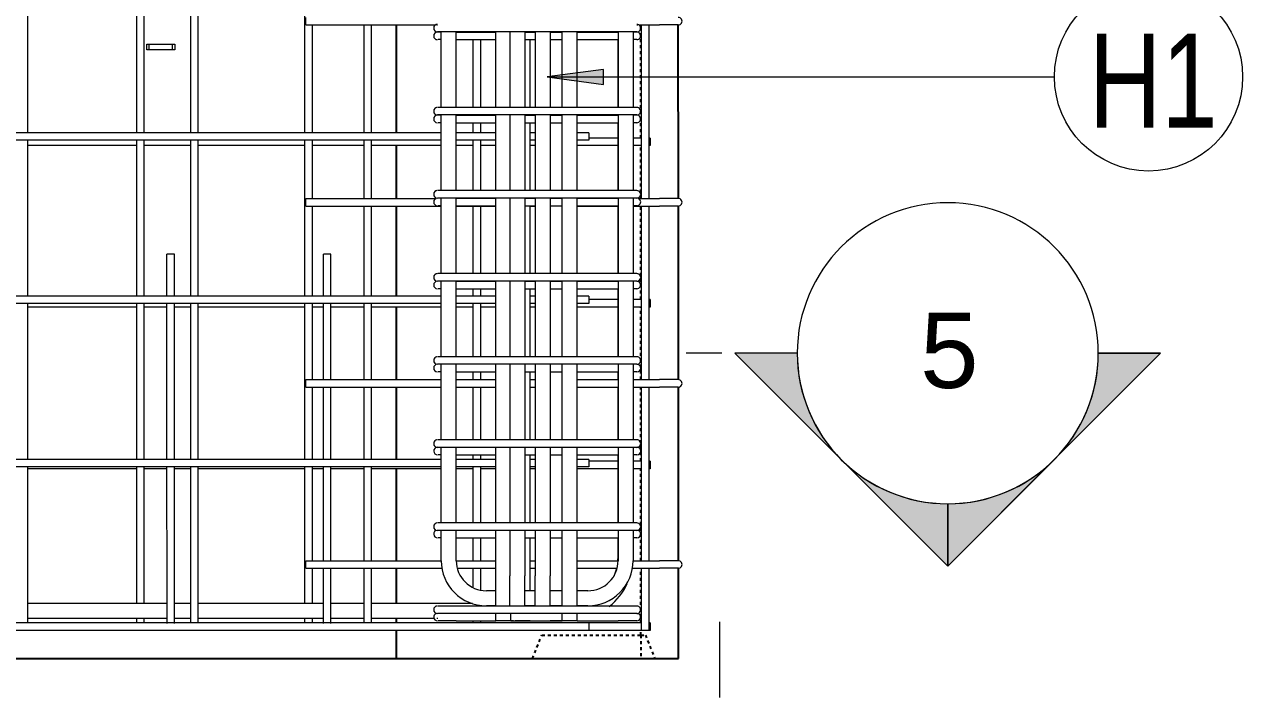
# Model space of a CAD drawing. Header units: millimetres. Extents: x -12508 to 11584, y -2169 to 13538.
# Drawn here: x -9081 to -7786, y -1437 to -721 of the extents above; entities that cross this region are included whole.
import ezdxf

# ---------------------------------------------------------------- set-up
doc = ezdxf.new("R2010")
doc.units = ezdxf.units.MM
doc.linetypes.add('Dash', pattern=[6.36, 3.18, -3.18])
for name, color, linetype, lineweight in [('A-GENM', 13, 'Continuous', 18), ('A-WALL', 113, 'Continuous', 25), ('A-WALL-HDLN', 110, 'Dash', 25), ('G-ANNO-SYMB', 111, 'Continuous', 9), ('S-COLS', 52, 'Continuous', 18), ('S-RBAR', 171, 'Continuous', 18), ('S-RBAR-IDEN', 171, 'Continuous', 9)]:
    doc.layers.add(name, color=color, linetype=linetype, lineweight=lineweight)
doc.styles.add('Arial', font='arial.ttf', dxfattribs={"height": 80})
doc.styles.add('Nirmala UI Semilight', font='NirmalaS.ttf', dxfattribs={"width": 0.8, "height": 100})

# ---------------------------------------------------------------- blocks, each defined once
blk = doc.blocks.new('RR spread anchor face based - RR-SA-1_4-160-V2-Elevation Front 1')
at = {"layer": 'A-GENM'}
for p, q in [((-8950.6, 627.8), (-8948.1, 627.8)), ((-8950.6, 621.8), (-8950.6, 627.8)), ((-8948.1, 621.8), (-8950.6, 621.8)), ((-8948.1, 627.8), (-8923.1, 627.8)), ((-8948.1, 621.8), (-8948.1, 627.8)), ((-8923.1, 621.8), (-8948.1, 621.8)), ((-8923.1, 627.8), (-8920.6, 627.8)), ((-8923.1, 621.8), (-8923.1, 627.8)), ((-8920.6, 621.8), (-8923.1, 621.8)), ((-8920.6, 627.8), (-8920.6, 621.8))]:
    blk.add_line(p, q, dxfattribs=at)
blk = doc.blocks.new('Detail View - M_Section Head - Filled SHOP DWG-1002450-Elevation Front 1')
at = {"layer": 'G-ANNO-SYMB'}
h = blk.add_hatch(color=256, dxfattribs=at)
edge = h.paths.add_edge_path()
edge.add_line((-8325.5, 3729.4), (-8259.2, 3729.4))
edge.add_arc((-8099.2, 3729.4), 160, 180, 225)
edge.add_line((-8212.4, 3616.3), (-8325.5, 3729.4))
h = blk.add_hatch(color=256, dxfattribs=at)
edge = h.paths.add_edge_path()
edge.add_line((-7873, 3729.4), (-7986.1, 3616.3))
edge.add_arc((-8099.2, 3729.4), 160, 315, 360)
edge.add_line((-7939.2, 3729.4), (-7873, 3729.4))
h = blk.add_hatch(color=256, dxfattribs=at)
edge = h.paths.add_edge_path()
edge.add_line((-8099.2, 3503.1), (-8212.4, 3616.3))
edge.add_arc((-8099.2, 3729.4), 160, 225, 270)
edge.add_line((-8099.2, 3569.4), (-8099.2, 3503.1))
h = blk.add_hatch(color=256, dxfattribs=at)
edge = h.paths.add_edge_path()
edge.add_line((-8099.2, 3503.1), (-8099.2, 3569.4))
edge.add_arc((-8099.2, 3729.4), 160, 270, 315)
edge.add_line((-7986.1, 3616.3), (-8099.2, 3503.1))
for p, q in [((-8099.2, 3503.1), (-8325.5, 3729.4)), ((-8259.2, 3729.4), (-8325.5, 3729.4)), ((-8325.5, 3729.4), (-8212.4, 3616.3)), ((-8259.2, 3729.4), (-8325.5, 3729.4)), ((-8099.2, 3503.1), (-7873, 3729.4)), ((-7986.1, 3616.3), (-7873, 3729.4)), ((-7939.2, 3729.4), (-7873, 3729.4)), ((-7873, 3729.4), (-7939.2, 3729.4)), ((-8212.4, 3616.3), (-8099.2, 3503.1)), ((-8099.2, 3503.1), (-7986.1, 3616.3)), ((-8099.2, 3569.4), (-8099.2, 3503.1)), ((-8099.2, 3503.1), (-8099.2, 3569.4))]:
    blk.add_line(p, q, dxfattribs=at)
for start, end in [(360, 180), (180, 360), (180, 225), (315, 0), (225, 270), (270, 315)]:
    blk.add_arc((-8099.2, 3729.4), 160, start, end, dxfattribs=at)
blk = doc.blocks.new('M_Rebar Tag_rfa MARK - ARROW-794226-Elevation Front 1')
at = {"layer": 'S-RBAR-IDEN'}
blk.add_circle((-7744.2, 3994.2), 100, dxfattribs=at)

msp = doc.modelspace()

# ---------------------------------------------------------------- hatches: boundary and pattern name
at = {"layer": 'S-RBAR-IDEN'}
msp.add_hatch(color=256, dxfattribs=at).paths.add_polyline_path([(-8525.02639, -776.97467), (-8465.02639, -784.87382), (-8465.02639, -769.07552)])

# ---------------------------------------------------------------- linework, layer by layer
at = {"layer": 'A-WALL'}
for p, q in [((-8685.5861, -721.65923), (-8685.5849, -836.22581)), ((-8385.56846, -906.15574), (-8385.57038, -721.65599)), ((-8685.58476, -849.88361), (-8685.58417, -906.15877)), ((-8685.58409, -914.15923), (-8685.58309, -1009.87013)), ((-8385.56645, -1098.65574), (-8385.56837, -914.15599)), ((-8685.58296, -1021.64223), (-8685.58216, -1098.65877)), ((-8685.58208, -1106.65923), (-8685.58127, -1183.51445)), ((-8385.56443, -1291.15574), (-8385.56636, -1106.65599)), ((-8685.58117, -1193.40085), (-8685.58015, -1291.15877)), ((-8685.58006, -1299.15923), (-8685.57967, -1336.65893)), ((-8385.56335, -1395.15441), (-8385.56435, -1299.15599)), ((-8685.57951, -1352.65931), (-8685.57946, -1357.15877)), ((-8685.57938, -1365.15947), (-8685.57906, -1395.15755)), ((-9845.56536, -1395.17072), (-8685.57906, -1395.1586)), ((-8685.57906, -1395.15755), (-8685.58138, -1395.1586)), ((-8685.57906, -1395.15755), (-8385.56335, -1395.15441))]:
    msp.add_line(p, q, dxfattribs=at)
at = {"layer": 'A-WALL-HDLN'}
for p, q in [((-8425.57114, -841.88089), (-8425.5724, -721.65651)), ((-8425.57047, -906.15606), (-8425.57106, -849.88089)), ((-8425.56935, -1013.63951), (-8425.57039, -914.15651)), ((-8425.56846, -1098.65606), (-8425.56926, -1021.63951)), ((-8425.56755, -1185.39813), (-8425.56837, -1106.65651)), ((-8425.56645, -1291.15606), (-8425.56747, -1193.39813)), ((-8425.56576, -1357.15675), (-8425.56636, -1299.15651)), ((-8540.5454, -1395.10642), (-8530.56592, -1370.15698)), ((-8530.56592, -1370.15698), (-8425.56562, -1370.15588)), ((-8425.56594, -1370.15602), (-8425.56579, -1395.10522)), ((-8425.56562, -1370.15588), (-8425.56567, -1365.15675)), ((-8425.51615, -1370.15656), (-8420.56744, -1370.15652)), ((-8420.56744, -1370.15652), (-8410.58776, -1395.10506))]:
    msp.add_line(p, q, dxfattribs=at)
at = {"layer": 'G-ANNO-SYMB'}
for p, q in [((-8339.24171, -1070.60102), (-8377.26073, -1070.60102)), ((-8341.94215, -1356.07008), (-8341.94215, -1436.64516))]:
    msp.add_line(p, q, dxfattribs=at)
at = {"layer": 'S-COLS'}
for p, q in [((-8385.56846, -906.15574), (-8385.57038, -721.65599)), ((-8385.56645, -1098.65574), (-8385.56837, -914.15599)), ((-8385.56443, -1291.15574), (-8385.56636, -1106.65599)), ((-8385.56335, -1395.15441), (-8385.56435, -1299.15599)), ((-8385.56335, -1395.15441), (-8685.56335, -1395.15754))]:
    msp.add_line(p, q, dxfattribs=at)
at = {"layer": 'S-RBAR'}
for p, q in [((-9076.92104, -836.2299), (-9076.92277, -670.58558)), ((-8961.23764, -836.22869), (-8961.23937, -670.58437)), ((-8953.23764, -836.22861), (-8953.23937, -670.58428)), ((-8903.81687, -836.22809), (-8903.8186, -670.58377)), ((-8895.81687, -836.22801), (-8895.8186, -670.58368)), ((-8782.36736, -836.22682), (-8782.36909, -670.5825)), ((-8781.57279, -721.65978), (-8781.57287, -713.65978)), ((-8781.57279, -721.65978), (-8643.58684, -721.65834)), ((-8774.36736, -836.22674), (-8774.36856, -721.66015)), ((-8719.5877, -836.22616), (-8719.5889, -721.65913)), ((-8711.5877, -836.22608), (-8711.5889, -721.65905)), ((-8642.56541, -721.65832), (-8641.58684, -721.65831)), ((-8429.58684, -721.6561), (-8428.60827, -721.65609)), ((-8427.58684, -721.65608), (-8405.57279, -721.65585)), ((-8424.62607, -906.15605), (-8424.628, -721.6565)), ((-8416.62607, -906.15596), (-8416.628, -721.65642)), ((-8637.58676, -809.40178), (-8637.5876, -729.0913)), ((-8621.58676, -809.40156), (-8621.5876, -729.09122)), ((-8621.5876, -729.34143), (-8579.69748, -729.34099)), ((-8621.58751, -737.34143), (-8579.6974, -737.34099)), ((-8449.58653, -729.08917), (-8621.58653, -729.09096)), ((-8603.49736, -809.40137), (-8603.49811, -737.34159)), ((-8595.49736, -809.40129), (-8595.49811, -737.34116)), ((-8579.69664, -809.40113), (-8579.69748, -729.0907)), ((-8564.6019, -729.09037), (-8564.60106, -809.40097)), ((-8548.6019, -729.0902), (-8548.60106, -809.4008)), ((-8548.6019, -729.34067), (-8537.70137, -729.34055)), ((-8548.60181, -737.34067), (-8537.70129, -737.34055)), ((-8543.01893, -809.40074), (-8543.01968, -737.34061)), ((-8537.70138, -729.09009), (-8537.70054, -809.40069)), ((-8521.70138, -729.08992), (-8521.70054, -809.40052)), ((-8521.70137, -729.34039), (-8509.08816, -729.34026)), ((-8521.70129, -737.34039), (-8509.08808, -737.34026)), ((-8509.08733, -809.40039), (-8509.08817, -729.08979)), ((-8493.08733, -809.40022), (-8493.08817, -729.08962)), ((-8493.08816, -729.34009), (-8449.58852, -729.33963)), ((-8493.08808, -737.34009), (-8449.58844, -737.33963)), ((-8450.03843, -737.33989), (-8450.03768, -809.39977)), ((-8449.5876, -729.08917), (-8449.58676, -809.39977)), ((-8433.5876, -729.08905), (-8433.58676, -809.39965)), ((-8449.58569, -809.39977), (-8621.58569, -809.40156)), ((-8637.58584, -897.71238), (-8637.58668, -817.4019)), ((-8621.58584, -897.71216), (-8621.58668, -817.40182)), ((-8621.58667, -817.59143), (-8579.69656, -817.59099)), ((-8621.58659, -825.59143), (-8579.69647, -825.59099)), ((-8449.58561, -817.39977), (-8621.58561, -817.40156)), ((-8603.49708, -836.22495), (-8603.49719, -825.59159)), ((-8595.49708, -836.22487), (-8595.49719, -825.59116)), ((-8579.69572, -897.71172), (-8579.69656, -817.4013)), ((-8564.60098, -817.40097), (-8564.60014, -897.71157)), ((-8548.60098, -817.4008), (-8548.60014, -897.7114)), ((-8548.60098, -817.59067), (-8537.70045, -817.59055)), ((-8548.60089, -825.59067), (-8537.70037, -825.59055)), ((-8543.01801, -897.71134), (-8543.01876, -825.59061)), ((-8537.70045, -817.40069), (-8537.69961, -897.71129)), ((-8521.70045, -817.40052), (-8521.69961, -897.71112)), ((-8521.70045, -817.59039), (-8509.08724, -817.59026)), ((-8521.70037, -825.59039), (-8509.08716, -825.59026)), ((-8509.0864, -897.71099), (-8509.08724, -817.40039)), ((-8493.0864, -897.71082), (-8493.08724, -817.40022)), ((-8493.08724, -817.59009), (-8449.5876, -817.58963)), ((-8493.08716, -825.59009), (-8449.58752, -825.58963)), ((-8450.03751, -825.58989), (-8450.03676, -897.71037)), ((-8449.58668, -817.39977), (-8449.58584, -897.71037)), ((-8433.58668, -817.39965), (-8433.58584, -897.71025)), ((-8637.5874, -836.22531), (-9775.58751, -836.2372)), ((-8579.69636, -836.2247), (-8621.58648, -836.22514)), ((-8537.70026, -836.22426), (-8543.01865, -836.22432)), ((-8480.80206, -836.22367), (-8493.08705, -836.2238)), ((-8480.80206, -836.22367), (-8480.80197, -844.22367)), ((-8637.58732, -844.22531), (-9815.58753, -844.23762)), ((-9076.91922, -1009.87422), (-9076.92095, -844.2299)), ((-8961.2375, -849.88649), (-9076.92089, -849.88769)), ((-8961.23583, -1009.87301), (-8961.23756, -844.22869)), ((-8953.23583, -1009.87293), (-8953.23756, -844.22861)), ((-8903.81673, -849.88589), (-8953.2375, -849.8864)), ((-8903.81505, -1009.87241), (-8903.81679, -844.22809)), ((-8895.81505, -1009.87233), (-8895.81679, -844.22801)), ((-8782.36722, -849.88462), (-8895.81673, -849.8858)), ((-8782.36555, -1009.87114), (-8782.36728, -844.22682)), ((-8774.36663, -906.1597), (-8774.36728, -844.22674)), ((-8719.58756, -849.88396), (-8774.36722, -849.88453)), ((-8719.58697, -906.15913), (-8719.58762, -844.22616)), ((-8711.58697, -906.15905), (-8711.58762, -844.22608)), ((-8637.58784, -849.8831), (-8711.58756, -849.88388)), ((-8579.69628, -844.2247), (-8621.5864, -844.22514)), ((-8603.49694, -849.88275), (-8621.58634, -849.88294)), ((-8603.49644, -897.71197), (-8603.497, -844.22495)), ((-8595.49644, -897.71189), (-8595.497, -844.22487)), ((-8579.69622, -849.8825), (-8595.49694, -849.88266)), ((-8537.70017, -844.22426), (-8543.01857, -844.22432)), ((-8537.70356, -849.88206), (-8543.01851, -849.88212)), ((-8480.80197, -844.22367), (-8493.08696, -844.2238)), ((-8450.03809, -849.88114), (-8493.0869, -849.88159)), ((-8450.03817, -841.88114), (-8480.802, -841.88147)), ((-8424.62674, -841.88088), (-8433.58642, -841.88097)), ((-8424.62666, -849.88088), (-8433.58634, -849.88097)), ((-8415.58908, -841.88078), (-8416.62674, -841.8808)), ((-8415.58899, -849.88078), (-8416.62666, -849.8808)), ((-8415.58908, -841.88078), (-8415.58899, -849.88078)), ((-8781.57086, -906.15978), (-8643.05701, -906.15833)), ((-8781.57078, -914.15978), (-8781.57086, -906.15978)), ((-8637.58491, -986.02298), (-8637.58575, -905.71249)), ((-8621.58491, -986.02276), (-8621.58575, -905.71242)), ((-8621.58575, -905.84143), (-8579.69564, -905.84099)), ((-8449.58477, -897.71037), (-8621.58477, -897.71216)), ((-8449.58468, -905.71037), (-8621.58468, -905.71216)), ((-8579.6948, -986.02232), (-8579.69564, -905.7119)), ((-8564.60006, -905.71157), (-8564.59922, -986.02217)), ((-8548.60006, -905.7114), (-8548.59922, -986.022)), ((-8548.60005, -905.84067), (-8537.69953, -905.84055)), ((-8537.69953, -905.71129), (-8537.69869, -986.02188)), ((-8521.69953, -905.71112), (-8521.69869, -986.02172)), ((-8521.69953, -905.84039), (-8509.08632, -905.84026)), ((-8509.08548, -986.02159), (-8509.08632, -905.71099)), ((-8493.08548, -986.02142), (-8493.08632, -905.71082)), ((-8493.08632, -905.84009), (-8449.58668, -905.83963)), ((-8449.58575, -905.71037), (-8449.58491, -986.02096)), ((-8433.58575, -905.71025), (-8433.58491, -986.02085)), ((-8428.11602, -906.15608), (-8405.57086, -906.15585)), ((-8781.57078, -914.15978), (-8637.58659, -914.15827)), ((-8774.36555, -1009.87106), (-8774.36655, -914.16015)), ((-8719.58589, -1009.87049), (-8719.58689, -914.15913)), ((-8711.58589, -1009.8704), (-8711.58689, -914.15905)), ((-8621.58567, -913.84143), (-8579.69555, -913.84099)), ((-8621.58567, -914.15811), (-8579.69555, -914.15767)), ((-8603.49551, -986.02257), (-8603.49627, -914.15837)), ((-8595.49551, -986.02249), (-8595.49627, -914.15829)), ((-8548.59997, -913.84067), (-8537.69945, -913.84055)), ((-8543.01709, -986.02194), (-8543.01784, -913.84061)), ((-8543.01784, -914.15728), (-8537.69944, -914.15723)), ((-8521.69945, -913.84039), (-8509.08624, -913.84026)), ((-8493.08624, -913.84009), (-8449.58659, -913.83963)), ((-8493.08623, -914.15676), (-8449.58659, -914.15631)), ((-8450.03658, -914.15631), (-8450.03583, -986.02097)), ((-8433.58567, -914.15614), (-8405.57078, -914.15585)), ((-8424.62406, -1098.65605), (-8424.62598, -914.1565)), ((-8416.62406, -1098.65596), (-8416.62598, -914.15642)), ((-8921.01875, -965.16128), (-8929.01875, -965.16136)), ((-8929.01828, -1009.87267), (-8929.01875, -965.16136)), ((-8921.01828, -1009.87259), (-8921.01875, -965.16128)), ((-8754.79751, -965.15954), (-8762.79751, -965.15962)), ((-8762.79704, -1009.87094), (-8762.79751, -965.15962)), ((-8754.79704, -1009.87085), (-8754.79751, -965.15954)), ((-8637.58399, -1074.33357), (-8637.58483, -994.02309)), ((-8621.58399, -1074.33336), (-8621.58483, -994.02301)), ((-8621.58483, -994.09143), (-8579.69471, -994.09099)), ((-8449.58385, -986.02096), (-8621.58385, -986.02276)), ((-8449.58376, -994.02096), (-8621.58376, -994.02276)), ((-8579.69388, -1074.33292), (-8579.69472, -994.0225)), ((-8564.59913, -994.02217), (-8564.59829, -1074.33276)), ((-8548.59913, -994.022), (-8548.59829, -1074.3326)), ((-8548.59913, -994.09067), (-8537.69861, -994.09055)), ((-8537.69861, -994.02188), (-8537.69777, -1074.33248)), ((-8521.69861, -994.02172), (-8521.69777, -1074.33232)), ((-8521.69861, -994.09039), (-8509.0854, -994.09026)), ((-8509.08456, -1074.33218), (-8509.0854, -994.02159)), ((-8493.08456, -1074.33202), (-8493.0854, -994.02142)), ((-8493.0854, -994.09009), (-8449.58575, -994.08963)), ((-8449.58483, -994.02096), (-8449.58399, -1074.33156)), ((-8433.58483, -994.02085), (-8433.58399, -1074.33145)), ((-8637.58559, -1009.86963), (-9775.5857, -1009.88152)), ((-8621.58475, -1002.09143), (-8579.69463, -1002.09099)), ((-8579.69455, -1009.86902), (-8621.58467, -1009.86946)), ((-8603.49527, -1009.86927), (-8603.49535, -1002.09159)), ((-8595.49527, -1009.86919), (-8595.49535, -1002.09116)), ((-8548.59905, -1002.09067), (-8537.69852, -1002.09055)), ((-8543.01616, -1074.33254), (-8543.01692, -1002.09061)), ((-8537.69844, -1009.86859), (-8543.01684, -1009.86864)), ((-8521.69852, -1002.09039), (-8509.08531, -1002.09026)), ((-8493.08531, -1002.09009), (-8449.58567, -1002.08963)), ((-8480.80024, -1009.86799), (-8493.08523, -1009.86812)), ((-8480.80024, -1009.86799), (-8480.80016, -1017.86799)), ((-8450.03566, -1002.08989), (-8450.03491, -1074.33157)), ((-8637.58551, -1017.86963), (-9815.58571, -1017.88194)), ((-9076.91741, -1183.51854), (-9076.91914, -1017.87422)), ((-8961.2357, -1021.64511), (-9076.9191, -1021.64632)), ((-8961.23401, -1183.51733), (-8961.23574, -1017.87301)), ((-8953.23401, -1183.51725), (-8953.23574, -1017.87293)), ((-8929.0195, -1021.64477), (-8953.2357, -1021.64502)), ((-8929.01646, -1183.517), (-8929.0182, -1017.87267)), ((-8921.01646, -1183.51691), (-8921.0182, -1017.87259)), ((-8903.81493, -1021.64451), (-8921.01816, -1021.64469)), ((-8903.81324, -1183.51673), (-8903.81497, -1017.87241)), ((-8895.81324, -1183.51665), (-8895.81497, -1017.87233)), ((-8782.36542, -1021.64324), (-8895.81493, -1021.64442)), ((-8782.36373, -1183.51546), (-8782.36546, -1017.87114)), ((-8774.36462, -1098.6597), (-8774.36546, -1017.87106)), ((-8762.79826, -1021.64303), (-8774.36542, -1021.64315)), ((-8762.79612, -1098.65958), (-8762.79696, -1017.87094)), ((-8754.79612, -1098.6595), (-8754.79696, -1017.87085)), ((-8719.58576, -1021.64258), (-8754.79692, -1021.64295)), ((-8719.58496, -1098.65913), (-8719.5858, -1017.87049)), ((-8711.58496, -1098.65905), (-8711.5858, -1017.8704)), ((-8637.58604, -1021.64173), (-8711.58576, -1021.6425)), ((-8579.69447, -1017.86902), (-8621.58458, -1017.86946)), ((-8603.49514, -1021.64137), (-8621.58454, -1021.64156)), ((-8603.49459, -1074.33317), (-8603.49518, -1017.86927)), ((-8595.49459, -1074.33309), (-8595.49518, -1017.86919)), ((-8579.69443, -1021.64112), (-8595.49514, -1021.64129)), ((-8537.69836, -1017.86859), (-8543.01675, -1017.86864)), ((-8537.70177, -1021.64068), (-8543.01671, -1021.64074)), ((-8480.80016, -1017.86799), (-8493.08515, -1017.86812)), ((-8450.03629, -1021.63977), (-8493.08511, -1021.64022)), ((-8450.03638, -1013.63977), (-8480.8002, -1013.64009)), ((-8424.62495, -1013.6395), (-8433.58463, -1013.63959)), ((-8424.62486, -1021.6395), (-8433.58454, -1021.63959)), ((-8415.58728, -1013.63941), (-8416.62495, -1013.63942)), ((-8415.5872, -1021.63941), (-8416.62486, -1021.63942)), ((-8415.58728, -1013.63941), (-8415.5872, -1021.63941)), ((-8449.58292, -1074.33156), (-8621.58292, -1074.33336)), ((-8637.58307, -1162.64417), (-8637.58391, -1082.33369)), ((-8621.58307, -1162.64396), (-8621.58391, -1082.33361)), ((-8449.58284, -1082.33156), (-8621.58284, -1082.33336)), ((-8579.69295, -1162.64352), (-8579.69379, -1082.3331)), ((-8564.59821, -1082.33276), (-8564.59737, -1162.64336)), ((-8548.59821, -1082.3326), (-8548.59737, -1162.6432)), ((-8537.69768, -1082.33248), (-8537.69685, -1162.64308)), ((-8521.69768, -1082.33232), (-8521.69685, -1162.64292)), ((-8509.08364, -1162.64278), (-8509.08448, -1082.33218)), ((-8493.08364, -1162.64262), (-8493.08448, -1082.33202)), ((-8449.58391, -1082.33156), (-8449.58307, -1162.64216)), ((-8433.58391, -1082.33145), (-8433.58307, -1162.64205)), ((-8781.56885, -1098.65978), (-8637.58466, -1098.65827)), ((-8781.56877, -1106.65978), (-8781.56885, -1098.65978)), ((-8621.58382, -1090.34143), (-8579.69371, -1090.34099)), ((-8621.58374, -1098.65811), (-8579.69362, -1098.65767)), ((-8603.49434, -1098.65792), (-8603.49442, -1090.34159)), ((-8595.49434, -1098.65783), (-8595.49442, -1090.34116)), ((-8548.59813, -1090.34067), (-8537.6976, -1090.34055)), ((-8543.01524, -1162.64314), (-8543.016, -1090.34061)), ((-8543.01591, -1098.65728), (-8537.69751, -1098.65723)), ((-8521.6976, -1090.34039), (-8509.08439, -1090.34026)), ((-8493.08439, -1090.34009), (-8449.58475, -1090.33963)), ((-8493.0843, -1098.65676), (-8449.58466, -1098.65631)), ((-8450.03474, -1090.33989), (-8450.03466, -1098.65631)), ((-8433.58374, -1098.65614), (-8405.56885, -1098.65585)), ((-8781.56877, -1106.65978), (-8637.58458, -1106.65827)), ((-8774.36373, -1183.51538), (-8774.36453, -1106.66015)), ((-8762.79523, -1183.51526), (-8762.79603, -1106.65958)), ((-8754.79523, -1183.51518), (-8754.79603, -1106.6595)), ((-8719.58407, -1183.51481), (-8719.58488, -1106.65913)), ((-8711.58407, -1183.51472), (-8711.58488, -1106.65905)), ((-8621.58365, -1106.65811), (-8579.69354, -1106.65767)), ((-8603.49367, -1162.64377), (-8603.49425, -1106.65837)), ((-8595.49367, -1162.64369), (-8595.49425, -1106.65829)), ((-8543.01582, -1106.65728), (-8537.69743, -1106.65723)), ((-8493.08422, -1106.65676), (-8449.58458, -1106.65631)), ((-8450.03457, -1106.65631), (-8450.03399, -1162.64217)), ((-8433.58365, -1106.65614), (-8405.56877, -1106.65585)), ((-8424.62205, -1291.15605), (-8424.62397, -1106.6565)), ((-8416.62205, -1291.15596), (-8416.62397, -1106.65642)), ((-8449.582, -1162.64216), (-8621.582, -1162.64396)), ((-8637.58215, -1250.95477), (-8637.58299, -1170.64429)), ((-8621.58215, -1250.95456), (-8621.58299, -1170.64421)), ((-8449.58192, -1170.64216), (-8621.58192, -1170.64396)), ((-8579.69203, -1250.95412), (-8579.69287, -1170.6437)), ((-8564.59729, -1170.64336), (-8564.59645, -1250.95396)), ((-8548.59729, -1170.6432), (-8548.59645, -1250.9538)), ((-8537.69676, -1170.64308), (-8537.69592, -1250.95368)), ((-8521.69676, -1170.64292), (-8521.69592, -1250.95351)), ((-8509.08271, -1250.95338), (-8509.08355, -1170.64278)), ((-8493.08271, -1250.95322), (-8493.08355, -1170.64262)), ((-8449.58299, -1170.64216), (-8449.58215, -1250.95276)), ((-8433.58299, -1170.64205), (-8433.58215, -1250.95265)), ((-8637.58378, -1183.51395), (-9775.58389, -1183.52584)), ((-8621.5829, -1178.59143), (-8579.69279, -1178.59099)), ((-8579.69274, -1183.51335), (-8621.58285, -1183.51378)), ((-8603.49345, -1183.51359), (-8603.4935, -1178.59159)), ((-8595.49345, -1183.51351), (-8595.4935, -1178.59116)), ((-8548.5972, -1178.59067), (-8537.69668, -1178.59055)), ((-8543.01432, -1250.95374), (-8543.01507, -1178.59061)), ((-8537.69663, -1183.51291), (-8543.01502, -1183.51296)), ((-8521.69668, -1178.59039), (-8509.08347, -1178.59026)), ((-8493.08347, -1178.59009), (-8449.58383, -1178.58963)), ((-8480.79843, -1183.51231), (-8493.08342, -1183.51244)), ((-8480.79843, -1183.51231), (-8480.79834, -1191.51231)), ((-8450.03458, -1185.39839), (-8480.79841, -1185.39871)), ((-8450.03382, -1178.58989), (-8450.03306, -1250.95277)), ((-8424.62315, -1185.39812), (-8433.58283, -1185.39821)), ((-8415.58549, -1185.39803), (-8416.62315, -1185.39804)), ((-8415.58549, -1185.39803), (-8415.58541, -1193.39803)), ((-8637.58369, -1191.51395), (-9815.5839, -1191.52626)), ((-9076.91559, -1357.16286), (-9076.91732, -1191.51854)), ((-8961.23391, -1193.40373), (-9076.9173, -1193.40494)), ((-8961.23241, -1336.66181), (-8961.23393, -1191.51733)), ((-8953.23241, -1336.66173), (-8953.23393, -1191.51725)), ((-8929.0177, -1193.40339), (-8953.23391, -1193.40364)), ((-8929.01498, -1325.16136), (-8929.01638, -1191.517)), ((-8921.01498, -1325.16128), (-8921.01638, -1191.51691)), ((-8903.81314, -1193.40313), (-8921.01636, -1193.40331)), ((-8903.81143, -1357.16105), (-8903.81316, -1191.51673)), ((-8895.81143, -1357.16097), (-8895.81316, -1191.51665)), ((-8782.36363, -1193.40186), (-8895.81314, -1193.40304)), ((-8782.36213, -1336.65994), (-8782.36365, -1191.51546)), ((-8774.36261, -1291.1597), (-8774.36365, -1191.51538)), ((-8762.79647, -1193.40165), (-8774.36363, -1193.40177)), ((-8762.79411, -1291.15958), (-8762.79515, -1191.51526)), ((-8754.79411, -1291.1595), (-8754.79515, -1191.51518)), ((-8719.58397, -1193.4012), (-8754.79513, -1193.40157)), ((-8719.58295, -1291.15913), (-8719.58399, -1191.51481)), ((-8711.58295, -1291.15905), (-8711.58399, -1191.51472)), ((-8637.58425, -1193.40035), (-8711.58397, -1193.40112)), ((-8579.69265, -1191.51335), (-8621.58277, -1191.51378)), ((-8603.49335, -1193.39999), (-8621.58275, -1193.40018)), ((-8603.49275, -1250.95437), (-8603.49337, -1191.51359)), ((-8595.49275, -1250.95429), (-8595.49337, -1191.51351)), ((-8579.69263, -1193.39974), (-8595.49335, -1193.39991)), ((-8537.69654, -1191.51291), (-8543.01494, -1191.51296)), ((-8537.69997, -1193.3993), (-8543.01492, -1193.39936)), ((-8480.79834, -1191.51231), (-8493.08333, -1191.51244)), ((-8450.0345, -1193.39839), (-8493.08331, -1193.39884)), ((-8424.62307, -1193.39812), (-8433.58275, -1193.39821)), ((-8415.58541, -1193.39803), (-8416.62307, -1193.39804)), ((-8449.58108, -1250.95276), (-8621.58108, -1250.95456)), ((-8637.58173, -1291.09135), (-8637.58206, -1258.95489)), ((-8621.58173, -1291.09119), (-8621.58206, -1258.95481)), ((-8621.58198, -1266.84143), (-8579.69186, -1266.84099)), ((-8449.58099, -1258.95276), (-8621.58099, -1258.95456)), ((-8603.49233, -1291.15792), (-8603.49258, -1266.84159)), ((-8595.49233, -1291.15783), (-8595.49258, -1266.84116)), ((-8579.69111, -1339.26472), (-8579.69195, -1258.9543)), ((-8564.59636, -1258.95396), (-8564.59586, -1307.15658)), ((-8548.59636, -1258.9538), (-8548.59586, -1307.15641)), ((-8548.59628, -1266.84067), (-8537.69576, -1266.84055)), ((-8543.01356, -1323.09037), (-8543.01415, -1266.84061)), ((-8537.69584, -1258.95368), (-8537.69534, -1307.15629)), ((-8521.69584, -1258.95351), (-8521.69534, -1307.15613)), ((-8521.69576, -1266.84039), (-8509.08255, -1266.84026)), ((-8509.08179, -1339.26398), (-8509.08263, -1258.95338)), ((-8493.08179, -1339.26381), (-8493.08263, -1258.95322)), ((-8493.08255, -1266.84009), (-8449.5829, -1266.83963)), ((-8450.0329, -1266.83989), (-8450.03267, -1289.15647)), ((-8449.58206, -1258.95276), (-8449.58173, -1291.08939)), ((-8433.58206, -1258.95265), (-8433.58173, -1291.08922)), ((-8781.56684, -1291.15978), (-8637.5739, -1291.15827)), ((-8781.56675, -1299.15978), (-8781.56684, -1291.15978)), ((-8621.6591, -1291.15811), (-8579.69161, -1291.15767)), ((-8543.0139, -1291.15728), (-8537.6955, -1291.15723)), ((-8493.08229, -1291.15676), (-8449.50576, -1291.15631)), ((-8433.59054, -1291.15614), (-8405.56684, -1291.15585)), ((-8781.56675, -1299.15978), (-8636.52059, -1299.15826)), ((-8774.36213, -1336.65986), (-8774.36252, -1299.16015)), ((-8762.79375, -1325.15962), (-8762.79402, -1299.15958)), ((-8754.79375, -1325.15954), (-8754.79402, -1299.1595)), ((-8719.58226, -1357.15913), (-8719.58287, -1299.15913)), ((-8711.58226, -1357.15905), (-8711.58287, -1299.15905)), ((-8620.51961, -1299.15809), (-8579.69153, -1299.15767)), ((-8603.49203, -1319.66927), (-8603.49224, -1299.15837)), ((-8595.492, -1322.31277), (-8595.49224, -1299.15829)), ((-8543.01381, -1299.15728), (-8537.69542, -1299.15723)), ((-8493.08221, -1299.15676), (-8450.64454, -1299.15632)), ((-8434.64367, -1299.15615), (-8405.56675, -1299.15585)), ((-8424.62127, -1365.1567), (-8424.62196, -1299.1565)), ((-8416.62127, -1365.15662), (-8416.62196, -1299.15642)), ((-8579.69128, -1323.09075), (-8589.58139, -1323.09085)), ((-8537.69522, -1323.09031), (-8548.59574, -1323.09042)), ((-8509.08196, -1323.09001), (-8521.69522, -1323.09014)), ((-8481.58139, -1323.08972), (-8493.08196, -1323.08984)), ((-8929.0149, -1336.66148), (-9076.91581, -1336.66302)), ((-8903.81164, -1336.66121), (-8921.0149, -1336.66139)), ((-8762.79367, -1336.65974), (-8895.81164, -1336.66113)), ((-8719.58247, -1336.65929), (-8754.79367, -1336.65966)), ((-8604.18571, -1336.65808), (-8711.58247, -1336.6592)), ((-8449.58015, -1339.26336), (-8621.58015, -1339.26516)), ((-8579.69111, -1339.09075), (-8589.58123, -1339.09085)), ((-8537.6952, -1339.09031), (-8548.59573, -1339.09042)), ((-8509.08179, -1339.09001), (-8521.6952, -1339.09014)), ((-8481.58123, -1339.08972), (-8493.08179, -1339.08984)), ((-8480.79661, -1357.15663), (-9815.58217, -1357.17058)), ((-8929.01486, -1352.66148), (-9076.91564, -1352.66302)), ((-8961.2322, -1357.16165), (-8961.23225, -1352.66219)), ((-8953.2322, -1357.16157), (-8953.23225, -1352.66211)), ((-8903.81147, -1352.66121), (-8921.01486, -1352.66139)), ((-8762.79363, -1352.65974), (-8895.81147, -1352.66113)), ((-8782.36192, -1357.15979), (-8782.36196, -1352.66032)), ((-8774.36192, -1357.1597), (-8774.36196, -1352.66024)), ((-8719.58231, -1352.65929), (-8754.79363, -1352.65966)), ((-8645.03776, -1352.65851), (-8711.58231, -1352.6592)), ((-8641.10764, -1352.65847), (-8642.31473, -1352.65848)), ((-8621.5816, -1355.09143), (-8579.69094, -1355.09099)), ((-8449.58007, -1347.26336), (-8621.58007, -1347.26516)), ((-8603.49164, -1357.15792), (-8603.49166, -1355.09159)), ((-8595.49164, -1357.15783), (-8595.49166, -1355.09116)), ((-8579.69094, -1355.15707), (-8579.69102, -1347.2649)), ((-8563.69094, -1355.1569), (-8579.69094, -1355.15707)), ((-8563.69094, -1355.1569), (-8563.69102, -1347.26455)), ((-8563.69094, -1355.09083), (-8509.08163, -1355.09026)), ((-8560.88978, -1355.15773), (-8563.69094, -1355.15776)), ((-8543.01323, -1355.15711), (-8559.01323, -1355.15727)), ((-8509.08162, -1355.15675), (-8521.72204, -1355.15688)), ((-8509.08162, -1355.15632), (-8509.08171, -1347.26398)), ((-8493.08162, -1355.15616), (-8509.08162, -1355.15632)), ((-8493.08162, -1355.15616), (-8493.08171, -1347.26381)), ((-8493.08163, -1355.09009), (-8449.5816, -1355.08963)), ((-8480.79661, -1357.15663), (-8480.79653, -1365.15663)), ((-8424.62136, -1357.15674), (-8480.79661, -1357.15733)), ((-8415.58369, -1357.15665), (-8416.62136, -1357.15666)), ((-8415.58369, -1357.15665), (-8415.58361, -1365.15665)), ((-8480.79653, -1365.15663), (-9815.58208, -1365.17058)), ((-8424.62127, -1365.15674), (-8480.79653, -1365.15733)), ((-8416.62127, -1365.15662), (-8424.62127, -1365.1567)), ((-8415.58361, -1365.15665), (-8416.62127, -1365.15666))]:
    msp.add_line(p, q, dxfattribs=at)
for centre, radius, start, end in [((-8641.5868, -725.09128), 4, 90.00059865, 270.00059865), ((-8641.59007, -725.09276), 4, 120.71106412, 165.00059865), ((-8429.5868, -725.08906), 4, 270.00059865, 90.00059865), ((-8385.57306, -717.65574), 4, 270.00059865, 90.00059865), ((-8641.58832, -733.34174), 4, 90.00059865, 270.00059865), ((-8641.59007, -725.09276), 4, 195.00059865, 240.00059865), ((-8429.58832, -733.33953), 4, 270.00059865, 90.00059865), ((-8641.58588, -813.40188), 4, 90.00059865, 270.00059865), ((-8641.58914, -813.40336), 4, 120.00059865, 165.00059865), ((-8641.58914, -813.40336), 4, 195.00059865, 240.00059865), ((-8641.58914, -813.40336), 4, 90.00059865, 105.00059865), ((-8429.58588, -813.39966), 4, 270.00059865, 90.00059865), ((-8641.5874, -821.59174), 4, 90.00059865, 270.00059865), ((-8429.5874, -821.58953), 4, 270.00059865, 90.00059865), ((-8641.58648, -909.84174), 4, 90.00059865, 270.00059865), ((-8641.58496, -901.71248), 4, 90.00059865, 270.00059865), ((-8641.58822, -901.71396), 4, 120.00059865, 165.00059865), ((-8641.58822, -901.71396), 4, 195.00059865, 240.00059865), ((-8641.58822, -901.71396), 4, 90.00059865, 105.00059865), ((-8429.58648, -909.83953), 4, 270.00059865, 90.00059865), ((-8429.58496, -901.71026), 4, 270.00059865, 90.00059865), ((-8385.57105, -910.15574), 4, 270.00059865, 90.00059865), ((-8641.58556, -998.09174), 4, 90.00059865, 270.00059865), ((-8641.58404, -990.02308), 4, 90.00059865, 270.00059865), ((-8641.5873, -990.02456), 4, 120.00059865, 165.00059865), ((-8641.5873, -990.02456), 4, 195.00059865, 240.00059865), ((-8641.5873, -990.02456), 4, 90.00059865, 105.00059865), ((-8429.58556, -998.08953), 4, 270.00059865, 90.00059865), ((-8429.58404, -990.02086), 4, 270.00059865, 90.00059865), ((-8641.58311, -1078.33367), 4, 90.00059865, 270.00059865), ((-8641.58638, -1078.33516), 4, 90.00059865, 105.00059865), ((-8429.58311, -1078.33146), 4, 270.00059865, 90.00059865), ((-8641.58464, -1086.34174), 4, 90.00059865, 270.00059865), ((-8641.58638, -1078.33516), 4, 120.00059865, 165.00059865), ((-8641.58638, -1078.33516), 4, 200.86608436, 240.00059865), ((-8429.58464, -1086.33953), 4, 270.00059865, 89.9773295), ((-8385.56904, -1102.65574), 4, 270.00059865, 90.00059865), ((-8641.58219, -1166.64427), 4, 90.00059865, 270.00059865), ((-8641.58545, -1166.64575), 4, 120.00059865, 165.00059865), ((-8641.58545, -1166.64575), 4, 90.00059865, 105.00059865), ((-8429.58219, -1166.64206), 4, 270.00059865, 90.00059865), ((-8641.58371, -1174.59174), 4, 92.87945321, 270.00059865), ((-8641.58545, -1166.64575), 4, 195.00059865, 240.00059865), ((-8429.58371, -1174.58953), 4, 270.00059865, 87.09847368), ((-8641.58127, -1254.95487), 4, 90.00059865, 270.00059865), ((-8641.58453, -1254.95635), 4, 120.00059865, 165.00059865), ((-8641.58453, -1254.95635), 4, 90.00059865, 105.00059865), ((-8429.58127, -1254.95266), 4, 270.00059865, 90.00059865), ((-8641.58279, -1262.84174), 4, 96.21403303, 270.00059865), ((-8641.58453, -1254.95635), 4, 195.00059865, 240.00059865), ((-8429.58279, -1262.83953), 4, 270.00059865, 83.76389387), ((-8589.58173, -1291.09085), 48, 180.00059865, 270.00059865), ((-8589.58173, -1291.09085), 32, 180.00059865, 270.00059865), ((-8481.58173, -1291.08972), 32, 270.00059865, 0.00059865), ((-8481.58173, -1291.08972), 48, 270.00059865, 0.00059865), ((-8497.53267, -1289.15697), 47.5, 357.56055888, 0.00059865), ((-8385.56703, -1295.15574), 4, 270.00059865, 90.00059865), ((-8497.53267, -1289.15697), 47.5, 337.18321075, 347.79962421), ((-8497.53267, -1289.15697), 63.5, 307.26285092, 335.37070314), ((-8641.58034, -1343.26547), 4, 90.00059865, 270.00059865), ((-8429.58034, -1343.26326), 4, 270.00059865, 90.00059865), ((-8641.58187, -1351.09174), 4, 105.00059865, 270.00059865), ((-8529.6979, -1347.15757), 8, 266.30852952, 273.69266777), ((-8429.58187, -1351.08953), 4, 270.00059865, 75.00059865)]:
    msp.add_arc(centre, radius, start, end, dxfattribs=at)
for centre, major_axis, ratio, start_param, end_param in [((-8621.58685, -721.09107), (20, 0.00021), 0.0000052538, 3.0501999016, 3.1415812111), ((-8405.57302, -721.65595), (20, 0.00021), 0.0000052538, 6.2831738668, 7.8539584905), ((-8621.58837, -729.34154), (20, 0.00021), 0.0000052538, 2.5235553017, 3.1415927879), ((-8621.58676, -729.09107), (20, 0.00021), 0.0000052538, 2.4393951184, 3.1415927825), ((-8621.58828, -737.34154), (20, 0.00021), 0.0000052538, 2.5441392248, 2.8797741031), ((-8621.58676, -729.09107), (20, 0.00021), 0.0000052538, 2.2648124303, 2.4475560899), ((-8621.58676, -729.09107), (20, 0.00021), 0.0000052538, 1.5707847551, 2.2729734389), ((-8449.58676, -729.08927), (20, 0.00021), 0.0000052538, 0.0000001321, 1.5707847551), ((-8449.58837, -729.33974), (20, 0.00021), 0.0000052538, 0.0000001321, 0.5362039396), ((-8449.58828, -737.33974), (20, 0.00021), 0.0000052538, 6.2831680807, 6.8193943586), ((-8621.58592, -809.40167), (20, 0.00021), 0.0000052538, 3.0501999016, 3.1415812111), ((-8621.58592, -809.40167), (20, 0.00021), 0.0000052538, 2.3561879645, 2.8797741016), ((-8621.58592, -809.40167), (20, 0.00021), 0.0000052538, 1.5707847551, 2.3561714136), ((-8449.58592, -809.39987), (20, 0.00021), 0.0000052538, 6.283173869, 7.8539584905), ((-8621.58744, -817.59154), (20, 0.00021), 0.0000052538, 2.5235553019, 3.1415927879), ((-8621.58584, -817.40167), (20, 0.00021), 0.0000052538, 2.4393951175, 3.1415927835), ((-8621.58736, -825.59154), (20, 0.00021), 0.0000052538, 2.5441392247, 2.8797741041), ((-8621.58584, -817.40167), (20, 0.00021), 0.0000052538, 2.2648124306, 2.4475560903), ((-8621.58584, -817.40167), (20, 0.00021), 0.0000052538, 1.5707847551, 2.272973439), ((-8449.58584, -817.39987), (20, 0.00021), 0.0000052538, 0.0000001332, 1.5707847551), ((-8449.58744, -817.58974), (20, 0.00021), 0.0000052538, 0.0000001321, 0.5362039409), ((-8449.58736, -825.58974), (20, 0.00021), 0.0000052538, 6.2831680796, 6.8193943572), ((-8621.58652, -905.84154), (20, 0.00021), 0.0000052538, 2.5235553014, 3.1415927868), ((-8621.585, -897.71227), (20, 0.00021), 0.0000052538, 3.0501999018, 3.1415812132), ((-8621.58492, -905.71227), (20, 0.00021), 0.0000052538, 2.4393951183, 3.1415927846), ((-8621.585, -897.71227), (20, 0.00021), 0.0000052538, 2.3561879657, 2.8797741039), ((-8621.58492, -905.71227), (20, 0.00021), 0.0000052538, 2.264812431, 2.4475560906), ((-8621.585, -897.71227), (20, 0.00021), 0.0000052538, 1.5707847551, 2.3561714141), ((-8621.58492, -905.71227), (20, 0.00021), 0.0000052538, 1.5707847551, 2.272973439), ((-8449.58492, -905.71047), (20, 0.00021), 0.0000052538, 0.000000131, 1.5707847551), ((-8449.585, -897.71047), (20, 0.00021), 0.0000052538, 6.2831738657, 7.8539584905), ((-8449.58652, -905.83974), (20, 0.00021), 0.0000052538, 0.0000001321, 0.5362039398), ((-8405.57109, -906.15595), (20, 0.00021), 0.0000052538, 0.0000001299, 1.5707847551), ((-8621.58644, -913.84154), (20, 0.00021), 0.0000052538, 2.5441392247, 2.8797741041), ((-8449.58644, -913.83974), (20, 0.00021), 0.0000052538, 6.2831680807, 6.8193943583), ((-8405.57101, -914.15595), (20, 0.00021), 0.0000052538, 6.2831738668, 7.8539584905), ((-8621.5856, -994.09154), (20, 0.00021), 0.0000052538, 2.5235553005, 3.1415927857), ((-8621.58408, -986.02287), (20, 0.00021), 0.0000052538, 3.0501999027, 3.1415812132), ((-8621.58399, -994.02287), (20, 0.00021), 0.0000052538, 2.4393951184, 3.1415927846), ((-8621.58408, -986.02287), (20, 0.00021), 0.0000052538, 2.356187966, 2.879774103), ((-8621.58399, -994.02287), (20, 0.00021), 0.0000052538, 2.264812431, 2.447556089), ((-8621.58408, -986.02287), (20, 0.00021), 0.0000052538, 1.5707847551, 2.356171412), ((-8621.58399, -994.02287), (20, 0.00021), 0.0000052538, 1.5707847551, 2.272973439), ((-8449.58399, -994.02107), (20, 0.00021), 0.0000052538, 0.0000001321, 1.5707847551), ((-8449.58408, -986.02107), (20, 0.00021), 0.0000052538, 6.2831738679, 7.8539584905), ((-8449.5856, -994.08974), (20, 0.00021), 0.0000052538, 0.0000001321, 0.5362039387), ((-8621.58552, -1002.09154), (20, 0.00021), 0.0000052538, 2.5441392244, 2.8797741034), ((-8449.58552, -1002.08974), (20, 0.00021), 0.0000052538, 6.2831680818, 6.8193943593), ((-8621.58315, -1074.33347), (20, 0.00021), 0.0000052538, 3.0501999016, 3.1415812111), ((-8621.58315, -1074.33347), (20, 0.00021), 0.0000052538, 2.356187966, 2.8797741026), ((-8621.58315, -1074.33347), (20, 0.00021), 0.0000052538, 1.5707847551, 2.3561714136), ((-8449.58315, -1074.33167), (20, 0.00021), 0.0000052538, 6.283173869, 7.8539584905), ((-8621.58307, -1082.33347), (20, 0.00021), 0.0000052538, 2.4393951189, 3.1415927835), ((-8621.58307, -1082.33347), (20, 0.00021), 0.0000052538, 2.2648124309, 2.447556089), ((-8621.58307, -1082.33347), (20, 0.00021), 0.0000052538, 1.5707847551, 2.2729734396), ((-8449.58307, -1082.33167), (20, 0.00021), 0.0000052538, 0.0000001321, 1.5707847551), ((-8621.58459, -1090.34154), (20, 0.00021), 0.0000052538, 2.5441392259, 2.8797741053), ((-8449.58459, -1090.33974), (20, 0.00021), 0.0000052538, 6.2831680807, 6.8193943582), ((-8405.56908, -1098.65595), (20, 0.00021), 0.0000052538, 0.0000001299, 1.5707847551), ((-8405.569, -1106.65595), (20, 0.00021), 0.0000052538, 6.2831738668, 7.8539584905), ((-8621.58223, -1162.64406), (20, 0.00021), 0.0000052538, 3.0501999016, 3.1415812111), ((-8621.58223, -1162.64406), (20, 0.00021), 0.0000052538, 2.3561879645, 2.8797741026), ((-8621.58223, -1162.64406), (20, 0.00021), 0.0000052538, 1.5707847551, 2.3561714136), ((-8449.58223, -1162.64227), (20, 0.00021), 0.0000052538, 6.283173869, 7.8539584905), ((-8621.58215, -1170.64406), (20, 0.00021), 0.0000052538, 2.4393951171, 3.1415927814), ((-8621.58215, -1170.64406), (20, 0.00021), 0.0000052538, 2.2648124303, 2.4475560899), ((-8621.58215, -1170.64406), (20, 0.00021), 0.0000052538, 1.5707847551, 2.2729734382), ((-8449.58215, -1170.64227), (20, 0.00021), 0.0000052538, 0.0000001343, 1.5707847551), ((-8621.58367, -1178.59154), (20, 0.00021), 0.0000052538, 2.5441392262, 2.8797741034), ((-8449.58367, -1178.58974), (20, 0.00021), 0.0000052538, 6.2831680807, 6.819394359), ((-8621.58131, -1250.95466), (20, 0.00021), 0.0000052538, 3.0501999016, 3.1415812154), ((-8621.58131, -1250.95466), (20, 0.00021), 0.0000052538, 2.3561879645, 2.8797741005), ((-8621.58131, -1250.95466), (20, 0.00021), 0.0000052538, 1.5707847551, 2.3561714125), ((-8449.58131, -1250.95287), (20, 0.00021), 0.0000052538, 6.2831738733, 7.8539584905), ((-8621.58123, -1258.95466), (20, 0.00021), 0.0000052538, 2.4393951216, 3.1415927857), ((-8621.58275, -1266.84154), (20, 0.00021), 0.0000052538, 2.5441392227, 2.8797741004), ((-8621.58123, -1258.95466), (20, 0.00021), 0.0000052538, 2.2648124315, 2.4475560832), ((-8621.58123, -1258.95466), (20, 0.00021), 0.0000052538, 1.5707847551, 2.2729734385), ((-8449.58123, -1258.95287), (20, 0.00021), 0.0000052538, 0.0000001321, 1.5707847551), ((-8449.58275, -1266.83974), (20, 0.00021), 0.0000052538, 6.2831680872, 6.819394362), ((-8405.56707, -1291.15595), (20, 0.00021), 0.0000052538, 0.0000001321, 1.5707847551), ((-8564.59632, -1307.15679), (-0.00042, 40), 0.0000115717, 3.75578724, 4.7123942342), ((-8548.59632, -1307.15662), (-0.00042, 40), 0.0000115717, 3.75578724, 4.7123942342), ((-8537.6958, -1307.1565), (-0.00042, 40), 0.0000115717, 3.75578724, 4.7123942342), ((-8521.6958, -1307.15634), (-0.00042, 40), 0.0000115717, 3.7557872381, 4.7123942342), ((-8405.56699, -1299.15595), (20, 0.00021), 0.0000052538, 6.2831738712, 7.8539584905), ((-8929.0154, -1325.16155), (-0.00038, 36), 0.0000115717, 3.5758581819, 4.7123942342), ((-8921.0154, -1325.16147), (-0.00038, 36), 0.0000115717, 3.5758581819, 4.7123942342), ((-8762.79417, -1325.15981), (-0.00038, 36), 0.0000115717, 3.5758581787, 4.7123942342), ((-8754.79417, -1325.15973), (-0.00038, 36), 0.0000115717, 3.5758581819, 4.7123942342), ((-8621.58039, -1339.26526), (20, 0.00021), 0.0000052538, 3.0501999039, 3.1415812154), ((-8621.58039, -1339.26526), (20, 0.00021), 0.0000052538, 2.3561879668, 2.8797741002), ((-8621.58039, -1339.26526), (20, 0.00021), 0.0000052538, 1.5707847551, 2.3561714141), ((-8449.58039, -1339.26346), (20, 0.00021), 0.0000052538, 6.2831738755, 7.8539584905), ((-8621.5803, -1347.26526), (20, 0.00021), 0.0000052538, 2.4393951189, 3.1415927835), ((-8621.58183, -1355.09154), (20, 0.00021), 0.0000052538, 2.3561714131, 2.8797740989), ((-8621.5803, -1347.26526), (20, 0.00021), 0.0000052538, 2.2648124315, 2.4475560849), ((-8621.58183, -1355.09154), (20, 0.00021), 0.0000052538, 1.5707847551, 2.3561714134), ((-8621.5803, -1347.26526), (20, 0.00021), 0.0000052538, 1.5707847551, 2.2729734399), ((-8449.58183, -1355.08974), (20, 0.00021), 0.0000052538, 0.7853750885, 1.5707847551), ((-8449.5803, -1347.26346), (20, 0.00021), 0.0000052538, 0.0000001343, 1.5707847551), ((-8449.58183, -1355.08974), (20, 0.00021), 0.0000052538, 6.2831680829, 7.0685603938)]:
    msp.add_ellipse(centre, major_axis=major_axis, ratio=ratio, start_param=start_param, end_param=end_param, dxfattribs=at)
at = {"layer": 'S-RBAR-IDEN'}
for p, q in [((-8465.02639, -769.07552), (-8525.02639, -776.97467)), ((-8465.02639, -784.87382), (-8465.02639, -769.07552)), ((-8525.02639, -776.97467), (-8465.02639, -784.87382)), ((-8525.02639, -776.97467), (-7985.82615, -776.97467))]:
    msp.add_line(p, q, dxfattribs=at)

# ---------------------------------------------------------------- block references
at = {"layer": 'A-GENM'}
msp.add_blockref('RR spread anchor face based - RR-SA-1_4-160-V2-Elevation Front 1', (0.01431, -1370), dxfattribs=at)
at = {"layer": 'G-ANNO-SYMB'}
msp.add_blockref('Detail View - M_Section Head - Filled SHOP DWG-1002450-Elevation Front 1', (0, -4800), dxfattribs=at)
at = {"layer": 'S-RBAR-IDEN'}
msp.add_blockref('M_Rebar Tag_rfa MARK - ARROW-794226-Elevation Front 1', (-141.65204, -4771.14502), dxfattribs=at)

# ---------------------------------------------------------------- texts
at = {"layer": 'G-ANNO-SYMB', "insert": (-8128.59489, -1027.53394), "char_height": 80, "width": 76.962, "attachment_point": 1, "style": 'Arial'}
msp.add_mtext('5', dxfattribs=at)
at = {"layer": 'S-RBAR-IDEN', "insert": (-7949.31531, -730.89277), "char_height": 100, "width": 146.2278, "attachment_point": 1, "style": 'Nirmala UI Semilight'}
msp.add_mtext('H1', dxfattribs=at)

doc.saveas('drawing.dxf')
